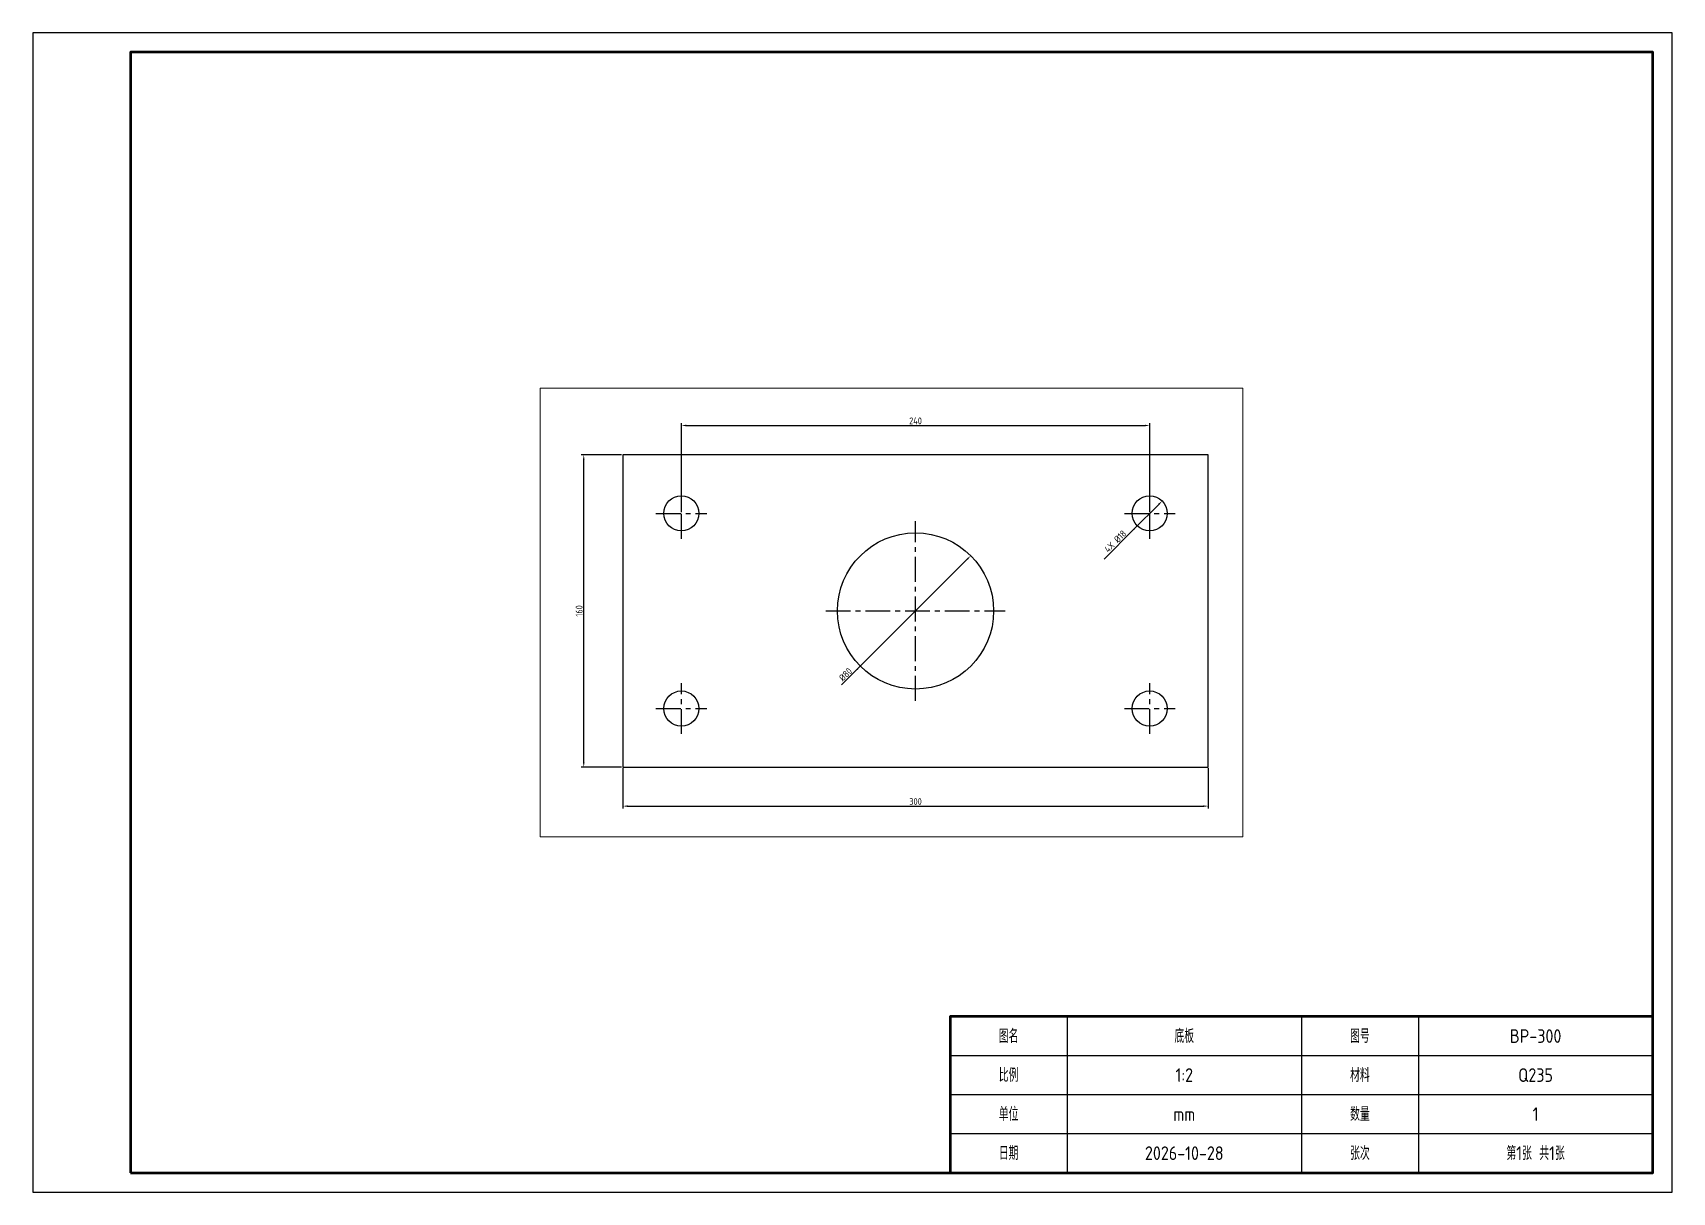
# Paper-space layout 'A3' of a CAD drawing. Header units: millimetres. Extents: x 0 to 420, y 0 to 297.
# The model-space entities are those that its viewports show. They can reach past a viewport. Long polylines and large blocks are cut down to what shows.
import ezdxf
from ezdxf.enums import TextEntityAlignment as Align

# ---------------------------------------------------------------- set-up
doc = ezdxf.new("R2010")
doc.units = ezdxf.units.MM
doc.linetypes.add('CENTER', pattern=[5.08, 3.175, -0.635, 0.635, -0.635])
for name, color, linetype in [('BORDER', 7, 'Continuous'), ('CENTER', 1, 'CENTER'), ('DIM', 3, 'Continuous'), ('OUTLINE', 7, 'Continuous'), ('TEXT', 7, 'Continuous'), ('VPORT', 7, 'Continuous')]:
    doc.layers.add(name, color=color, linetype=linetype)
doc.styles.get("Standard").update_dxf_attribs({"font": 'gbenor.shx', "bigfont": 'gbcbig.shx'})
doc.dimstyles.new('EZDXF', dxfattribs={"dimtxt": 3.5, "dimasz": 2.5, "dimexe": 1.25, "dimexo": 0.625, "dimtad": 1, "dimdec": 0, "dimzin": 12, "dimdsep": 46, "dimtxsty": 'Standard', "dimcen": 2.5, "dimazin": 3, "dimtfac": 0.5, "dimtmove": 2, "dimatfit": 3})

msp = doc.modelspace()

# ---------------------------------------------------------------- linework, layer by layer
at = {"layer": 'CENTER'}
for p, q in [((30, 117), (30, 143)), ((270, 117), (270, 143)), ((17, 130), (43, 130)), ((150, 34), (150, 126)), ((257, 130), (283, 130)), ((104, 80), (196, 80)), ((30, 17), (30, 43)), ((270, 17), (270, 43)), ((17, 30), (43, 30)), ((257, 30), (283, 30))]:
    msp.add_line(p, q, dxfattribs=at)
at = {"layer": 'OUTLINE'}
msp.add_lwpolyline([(0, 0), (300, 0), (300, 160), (0, 160)], close=True, dxfattribs=at)
for centre, radius in [((30, 130), 9), ((270, 130), 9), ((150, 80), 40), ((30, 30), 9), ((270, 30), 9)]:
    msp.add_circle(centre, radius, dxfattribs=at)

# ---------------------------------------------------------------- dimensions: what is measured, and where the dimension line sits
at = {"layer": 'DIM'}
for base, p1, p2 in [((30, 175), (30, 130), (270, 130)), ((0, -20), (0, 0), (300, 0))]:
    msp.add_linear_dim(base=base, p1=p1, p2=p2, dimstyle='EZDXF', dxfattribs=at).render()
msp.add_linear_dim(base=(-20, 0), p1=(0, 0), p2=(0, 160), angle=90, dimstyle='EZDXF', dxfattribs=at).render()
msp.add_diameter_dim_2p(p1=(276.36, 136.36), p2=(263.64, 123.64), text='4X <>', dimstyle='EZDXF', dxfattribs=at).render()
msp.add_diameter_dim_2p(p1=(178.28, 108.28), p2=(121.72, 51.72), dimstyle='EZDXF', dxfattribs=at).render()

psp = doc.layouts.new('A3')

# ---------------------------------------------------------------- linework, layer by layer
at = {"layer": 'BORDER', "lineweight": 25}
psp.add_lwpolyline([(0, 0), (420, 0), (420, 297), (0, 297)], close=True, dxfattribs=at)
at = {"layer": 'BORDER', "lineweight": 50}
for points in [[(25, 5), (415, 5), (415, 292), (25, 292)], [(235, 5), (415, 5), (415, 45), (235, 45)]]:
    psp.add_lwpolyline(points, close=True, dxfattribs=at)
at = {"layer": 'TEXT'}
for p, q in [((235, 45), (415, 45)), ((235, 45), (235, 5)), ((265, 45), (265, 5)), ((325, 45), (325, 5)), ((355, 45), (355, 5)), ((415, 45), (415, 5)), ((235, 35), (415, 35)), ((235, 25), (415, 25)), ((235, 15), (415, 15)), ((235, 5), (415, 5))]:
    psp.add_line(p, q, dxfattribs=at)

# ---------------------------------------------------------------- texts
for s, p in [('图名', (250, 40)), ('底板', (295, 40)), ('图号', (340, 40)), ('BP-300', (385, 40)), ('比例', (250, 30)), ('1:2', (295, 30)), ('材料', (340, 30)), ('Q235', (385, 30)), ('单位', (250, 20)), ('数量', (340, 20)), ('1', (385, 20)), ('mm', (295, 20)), ('日期', (250, 10)), ('2026-10-28', (295, 10)), ('张次', (340, 10)), ('第1张 共1张', (385, 10))]:
    psp.add_text(s, height=3.5, dxfattribs=at).set_placement(p, align=Align.MIDDLE_CENTER)

# ---------------------------------------------------------------- viewports
at = {"layer": 'VPORT'}
psp.add_viewport(center=(220, 148.5), size=(180, 115), view_center_point=(137.7, 79.2), view_height=230, dxfattribs=at)

doc.saveas('drawing.dxf')
